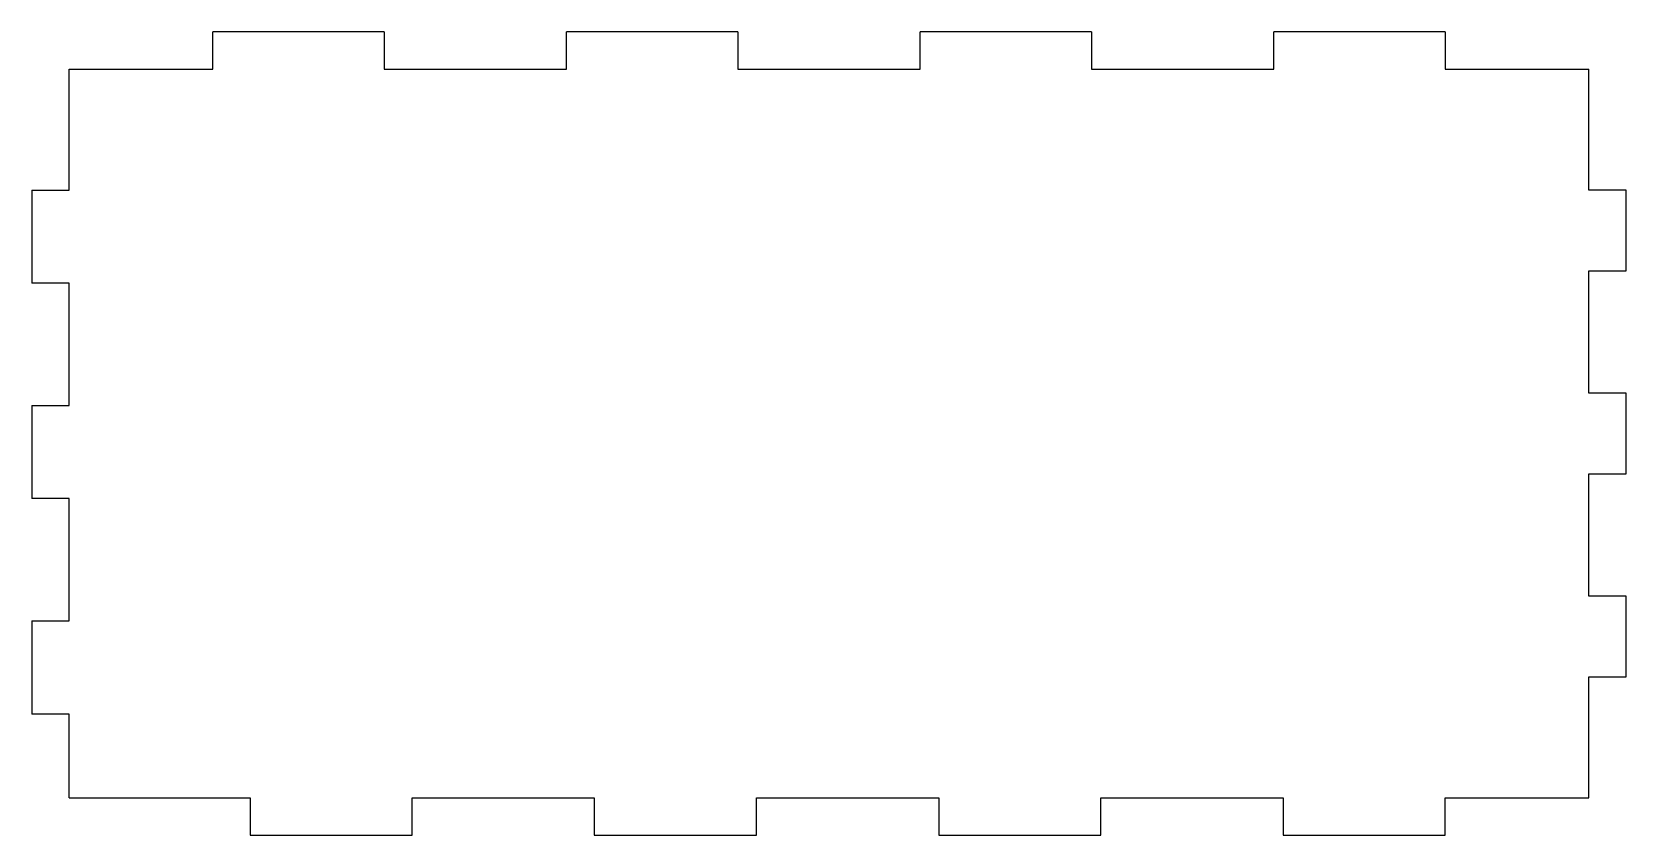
# Model space of a CAD drawing. Header units: millimetres. Extents: x 0 to 133, y 0 to 67.
import ezdxf

# ---------------------------------------------------------------- set-up
doc = ezdxf.new("R2010")
doc.units = ezdxf.units.MM

msp = doc.modelspace()

# ---------------------------------------------------------------- linework, layer by layer
at = {"color": 7, "linetype": 'Continuous', "lineweight": 25}
for p, q in [((29.4, 67), (15.1, 67)), ((15.1, 63.9), (15.1, 67)), ((29.4, 67), (29.4, 63.9)), ((58.9, 67), (44.6, 67)), ((44.6, 63.9), (44.6, 67)), ((58.9, 67), (58.9, 63.9)), ((88.4, 67), (74.1, 67)), ((74.1, 63.9), (74.1, 67)), ((88.4, 67), (88.4, 63.9)), ((117.9, 67), (103.6, 67)), ((103.6, 63.9), (103.6, 67)), ((117.9, 67), (117.9, 63.9)), ((3.1, 63.9), (15.1, 63.9)), ((3.1, 53.8), (3.1, 63.9)), ((29.4, 63.9), (44.6, 63.9)), ((58.9, 63.9), (74.1, 63.9)), ((88.4, 63.9), (103.6, 63.9)), ((117.9, 63.9), (129.9, 63.9)), ((129.9, 53.8), (129.9, 63.9)), ((0, 53.8), (3.1, 53.8)), ((0, 53.8), (0, 46.03)), ((133, 53.8), (129.9, 53.8)), ((133, 47.07), (133, 53.8)), ((129.9, 36.87), (129.9, 47.07)), ((129.9, 47.07), (133, 47.07)), ((3.1, 46.03), (0, 46.03)), ((3.1, 35.83), (3.1, 46.03)), ((133, 36.87), (129.9, 36.87)), ((133, 30.13), (133, 36.87)), ((0, 35.83), (3.1, 35.83)), ((0, 35.83), (0, 28.07)), ((129.9, 19.93), (129.9, 30.13)), ((129.9, 30.13), (133, 30.13)), ((3.1, 28.07), (0, 28.07)), ((3.1, 17.87), (3.1, 28.07)), ((133, 19.93), (129.9, 19.93)), ((133, 13.2), (133, 19.93)), ((0, 17.87), (3.1, 17.87)), ((0, 17.87), (0, 10.1)), ((129.9, 3.1), (129.9, 13.2)), ((129.9, 13.2), (133, 13.2)), ((3.1, 10.1), (0, 10.1)), ((3.1, 3.1), (3.1, 10.1)), ((3.1, 3.1), (18.2, 3.1)), ((18.2, 3.1), (18.2, 0)), ((31.73, 0), (31.73, 3.1)), ((31.73, 3.1), (46.92, 3.1)), ((46.92, 3.1), (46.92, 0)), ((60.45, 0), (60.45, 3.1)), ((60.45, 3.1), (75.65, 3.1)), ((75.65, 3.1), (75.65, 0)), ((89.17, 0), (89.17, 3.1)), ((89.17, 3.1), (104.38, 3.1)), ((104.38, 3.1), (104.38, 0)), ((117.9, 0), (117.9, 3.1)), ((117.9, 3.1), (129.9, 3.1)), ((18.2, 0), (31.73, 0)), ((46.92, 0), (60.45, 0)), ((75.65, 0), (89.17, 0)), ((104.38, 0), (117.9, 0))]:
    msp.add_line(p, q, dxfattribs=at)

doc.saveas('drawing.dxf')
